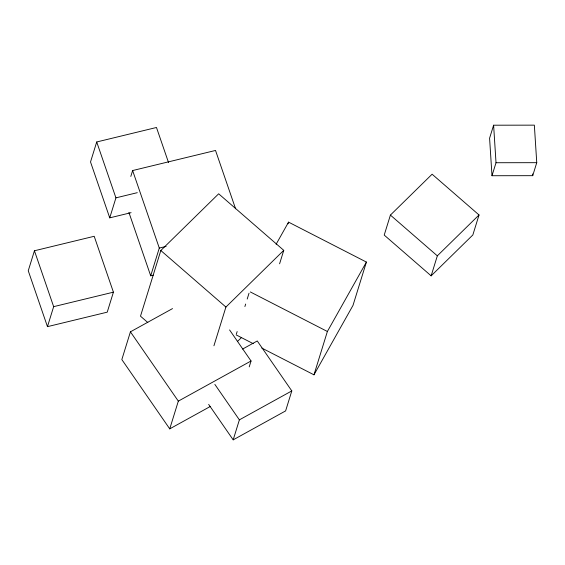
<?xml version="1.0" encoding="UTF-8"?>
<svg xmlns="http://www.w3.org/2000/svg" width="565" height="565" viewBox="0 0 565 565"><rect width="100%" height="100%" fill="white"/><g stroke="black" fill="none" stroke-linecap="round" stroke-linejoin="round"><path stroke-width="0.85" d="M34.437 250.768L28.25 270.769L47.467 326.648L107.23 312.163L113.417 292.169L94.2 236.283L34.437 250.768L53.654 306.654L47.467 326.648M168.518 162.515L156.477 127.485L96.714 141.97L90.52 161.964L109.737 217.85L131.08 212.673M109.737 217.85L115.931 197.856L96.714 141.97M130.805 176.428L132.627 170.545L215.526 150.452L235.591 208.803M172.523 308.596L130.423 331.832L121.835 359.573L169.74 428.863L210.307 406.468M153.263 275.183L150.7 275.805L159.288 248.063L132.627 170.545M279.59 263.813L283.757 250.344L218.662 193.802L160.82 250.514L140.494 316.174L147.804 322.523M169.74 428.863L178.328 401.129L251.044 360.986L229.588 329.946M213.93 345.78L225.915 307.056L283.757 250.344M236.382 334.049L237.152 331.549M244.892 306.548L245.669 304.048M247.216 299.047L249.017 293.214M288.044 223.804L288.56 222.137L366.402 262.075L352.991 305.411L313.971 374.821L261.807 348.061M249.222 366.869L251.044 360.986M208.662 404.378L233.19 439.853L239.376 419.859L291.801 390.916L257.266 340.963L242.618 349.05M291.801 390.916L285.615 410.91L233.19 439.853M313.971 374.821L327.382 331.486L366.402 262.075M390.408 215.088L384.214 235.082L431.144 275.847L472.841 234.962L479.028 214.968L432.105 174.204L390.408 215.088L437.331 255.846L431.144 275.847M493.612 125.204L489.587 138.199L491.995 175.729L532.724 175.673L536.75 162.678L534.349 125.147L493.612 125.204L496.014 162.727L491.995 175.729M276.123 244.257L288.56 222.137M237.653 341.281L241.424 337.58M437.331 255.846L479.028 214.968M115.931 197.856L137.274 192.679M159.288 248.063L166.124 246.411M53.654 306.654L113.417 292.169M496.014 162.727L536.75 162.678M250.316 291.943L327.382 331.486M236.121 334.883L253.247 343.668M160.82 250.514L225.915 307.056M214.855 384.384L239.376 419.859M130.423 331.832L178.328 401.129M128.919 212.454L150.7 275.805M532.618 173.928L532.724 175.673"/></g></svg>
